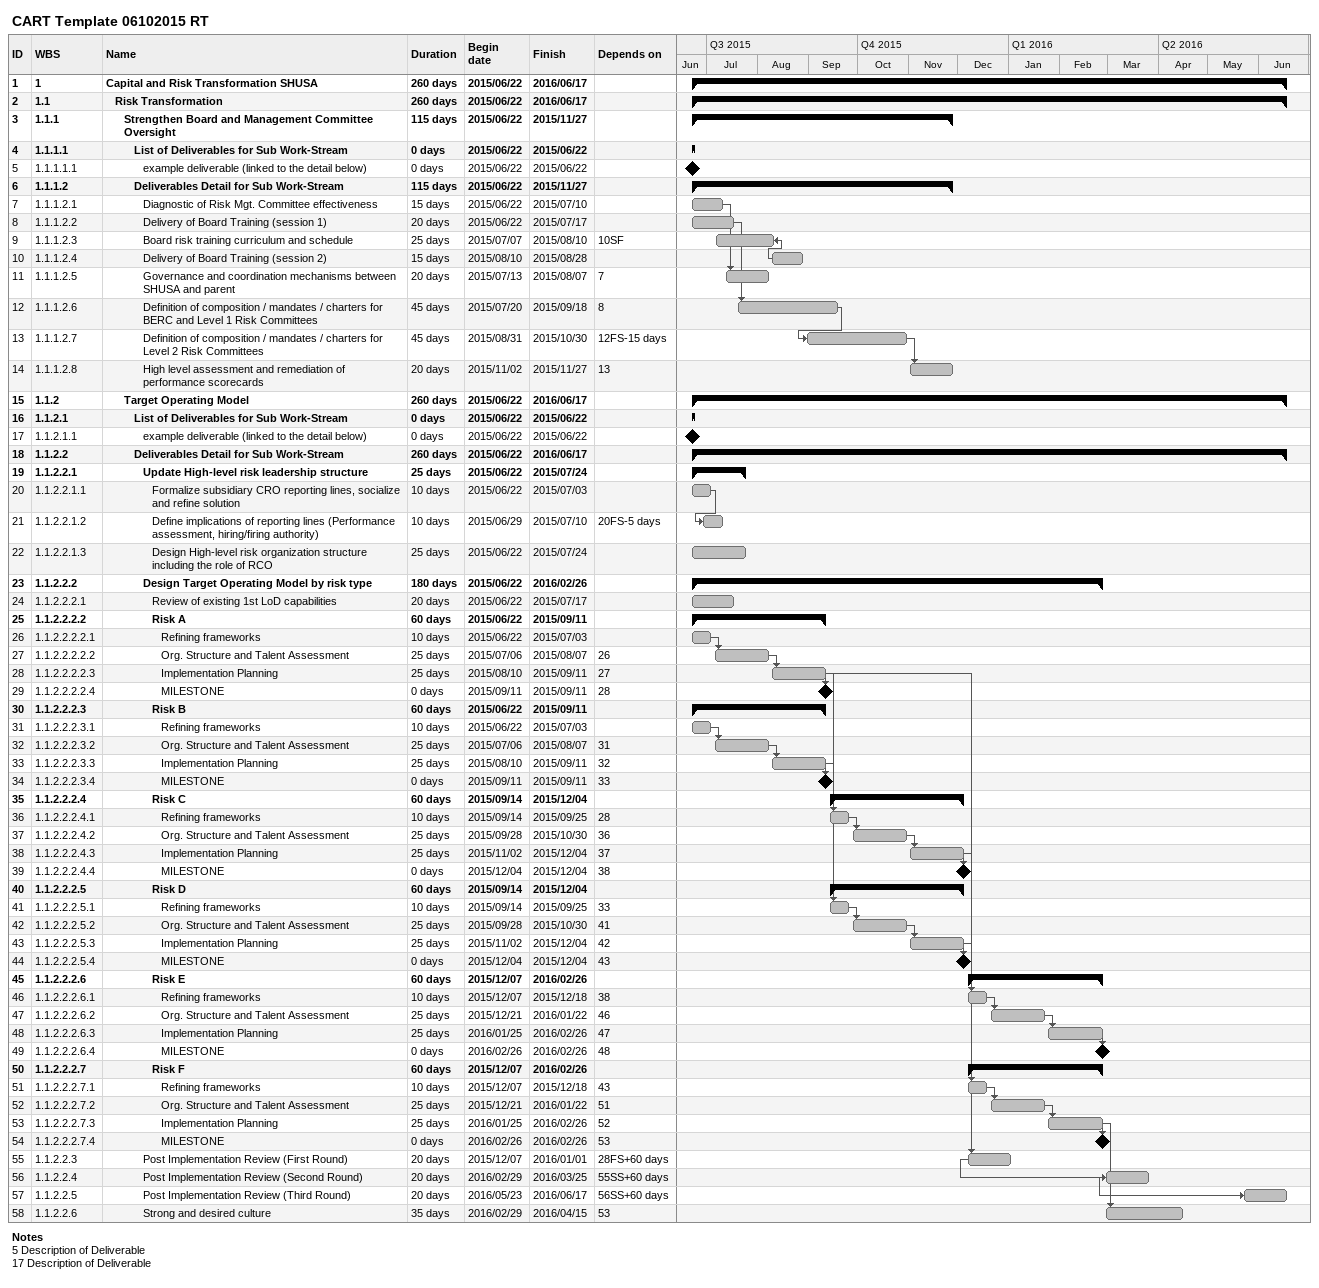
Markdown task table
CART Template 06102015 RT

| ID | WBS | Task | Duration | Start | Finish | Predecessors |
|---|---|---|---|---|---|---|
| 1 | 1 | **Capital and Risk Transformation SHUSA** | 260d | 2015-06-22 | 2016-06-17 |  |
| 2 | 1.1 | **Risk Transformation** | 260d | 2015-06-22 | 2016-06-17 |  |
| 3 | 1.1.1 | **Strengthen Board and Management Committee Oversight** | 115d | 2015-06-22 | 2015-11-27 |  |
| 4 | 1.1.1.1 | **List of Deliverables for Sub Work-Stream** | 0d | 2015-06-22 | 2015-06-22 |  |
| 5 | 1.1.1.1.1 | example deliverable (linked to the detail below) | 0d | 2015-06-22 | 2015-06-22 |  |
| 6 | 1.1.1.2 | **Deliverables Detail for Sub Work-Stream** | 115d | 2015-06-22 | 2015-11-27 |  |
| 7 | 1.1.1.2.1 | Diagnostic of Risk Mgt. Committee effectiveness | 15d | 2015-06-22 | 2015-07-10 |  |
| 8 | 1.1.1.2.2 | Delivery of Board Training (session 1) | 20d | 2015-06-22 | 2015-07-17 |  |
| 9 | 1.1.1.2.3 | Board risk training curriculum and schedule | 25d | 2015-07-07 | 2015-08-10 | 10SF |
| 10 | 1.1.1.2.4 | Delivery of Board Training (session 2) | 15d | 2015-08-10 | 2015-08-28 |  |
| 11 | 1.1.1.2.5 | Governance and coordination mechanisms between SHUSA and parent | 20d | 2015-07-13 | 2015-08-07 | 7 |
| 12 | 1.1.1.2.6 | Definition of composition / mandates / charters for BERC and Level 1 Risk Committees | 45d | 2015-07-20 | 2015-09-18 | 8 |
| 13 | 1.1.1.2.7 | Definition of composition / mandates / charters for Level 2 Risk Committees | 45d | 2015-08-31 | 2015-10-30 | 12FS-15d |
| 14 | 1.1.1.2.8 | High level assessment and remediation of performance scorecards | 20d | 2015-11-02 | 2015-11-27 | 13 |
| 15 | 1.1.2 | **Target Operating Model** | 260d | 2015-06-22 | 2016-06-17 |  |
| 16 | 1.1.2.1 | **List of Deliverables for Sub Work-Stream** | 0d | 2015-06-22 | 2015-06-22 |  |
| 17 | 1.1.2.1.1 | example deliverable (linked to the detail below) | 0d | 2015-06-22 | 2015-06-22 |  |
| 18 | 1.1.2.2 | **Deliverables Detail for Sub Work-Stream** | 260d | 2015-06-22 | 2016-06-17 |  |
| 19 | 1.1.2.2.1 | **Update High-level risk leadership structure** | 25d | 2015-06-22 | 2015-07-24 |  |
| 20 | 1.1.2.2.1.1 | Formalize subsidiary CRO reporting lines, socialize and refine solution | 10d | 2015-06-22 | 2015-07-03 |  |
| 21 | 1.1.2.2.1.2 | Define implications of reporting lines (Performance assessment, hiring/firing authority) | 10d | 2015-06-29 | 2015-07-10 | 20FS-5d |
| 22 | 1.1.2.2.1.3 | Design High-level risk organization structure including the role of RCO | 25d | 2015-06-22 | 2015-07-24 |  |
| 23 | 1.1.2.2.2 | **Design Target Operating Model by risk type** | 180d | 2015-06-22 | 2016-02-26 |  |
| 24 | 1.1.2.2.2.1 | Review of existing 1st LoD capabilities | 20d | 2015-06-22 | 2015-07-17 |  |
| 25 | 1.1.2.2.2.2 | **Risk A** | 60d | 2015-06-22 | 2015-09-11 |  |
| 26 | 1.1.2.2.2.2.1 | Refining frameworks | 10d | 2015-06-22 | 2015-07-03 |  |
| 27 | 1.1.2.2.2.2.2 | Org. Structure and Talent Assessment | 25d | 2015-07-06 | 2015-08-07 | 26 |
| 28 | 1.1.2.2.2.2.3 | Implementation Planning | 25d | 2015-08-10 | 2015-09-11 | 27 |
| 29 | 1.1.2.2.2.2.4 | MILESTONE | 0d | 2015-09-11 | 2015-09-11 | 28 |
| 30 | 1.1.2.2.2.3 | **Risk B** | 60d | 2015-06-22 | 2015-09-11 |  |
| 31 | 1.1.2.2.2.3.1 | Refining frameworks | 10d | 2015-06-22 | 2015-07-03 |  |
| 32 | 1.1.2.2.2.3.2 | Org. Structure and Talent Assessment | 25d | 2015-07-06 | 2015-08-07 | 31 |
| 33 | 1.1.2.2.2.3.3 | Implementation Planning | 25d | 2015-08-10 | 2015-09-11 | 32 |
| 34 | 1.1.2.2.2.3.4 | MILESTONE | 0d | 2015-09-11 | 2015-09-11 | 33 |
| 35 | 1.1.2.2.2.4 | **Risk C** | 60d | 2015-09-14 | 2015-12-04 |  |
| 36 | 1.1.2.2.2.4.1 | Refining frameworks | 10d | 2015-09-14 | 2015-09-25 | 28 |
| 37 | 1.1.2.2.2.4.2 | Org. Structure and Talent Assessment | 25d | 2015-09-28 | 2015-10-30 | 36 |
| 38 | 1.1.2.2.2.4.3 | Implementation Planning | 25d | 2015-11-02 | 2015-12-04 | 37 |
| 39 | 1.1.2.2.2.4.4 | MILESTONE | 0d | 2015-12-04 | 2015-12-04 | 38 |
| 40 | 1.1.2.2.2.5 | **Risk D** | 60d | 2015-09-14 | 2015-12-04 |  |
| 41 | 1.1.2.2.2.5.1 | Refining frameworks | 10d | 2015-09-14 | 2015-09-25 | 33 |
| 42 | 1.1.2.2.2.5.2 | Org. Structure and Talent Assessment | 25d | 2015-09-28 | 2015-10-30 | 41 |
| 43 | 1.1.2.2.2.5.3 | Implementation Planning | 25d | 2015-11-02 | 2015-12-04 | 42 |
| 44 | 1.1.2.2.2.5.4 | MILESTONE | 0d | 2015-12-04 | 2015-12-04 | 43 |
| 45 | 1.1.2.2.2.6 | **Risk E** | 60d | 2015-12-07 | 2016-02-26 |  |
| 46 | 1.1.2.2.2.6.1 | Refining frameworks | 10d | 2015-12-07 | 2015-12-18 | 38 |
| 47 | 1.1.2.2.2.6.2 | Org. Structure and Talent Assessment | 25d | 2015-12-21 | 2016-01-22 | 46 |
| 48 | 1.1.2.2.2.6.3 | Implementation Planning | 25d | 2016-01-25 | 2016-02-26 | 47 |
| 49 | 1.1.2.2.2.6.4 | MILESTONE | 0d | 2016-02-26 | 2016-02-26 | 48 |
| 50 | 1.1.2.2.2.7 | **Risk F** | 60d | 2015-12-07 | 2016-02-26 |  |
| 51 | 1.1.2.2.2.7.1 | Refining frameworks | 10d | 2015-12-07 | 2015-12-18 | 43 |
| 52 | 1.1.2.2.2.7.2 | Org. Structure and Talent Assessment | 25d | 2015-12-21 | 2016-01-22 | 51 |
| 53 | 1.1.2.2.2.7.3 | Implementation Planning | 25d | 2016-01-25 | 2016-02-26 | 52 |
| 54 | 1.1.2.2.2.7.4 | MILESTONE | 0d | 2016-02-26 | 2016-02-26 | 53 |
| 55 | 1.1.2.2.3 | Post Implementation Review (First Round) | 20d | 2015-12-07 | 2016-01-01 | 28FS+60d |
| 56 | 1.1.2.2.4 | Post Implementation Review (Second Round) | 20d | 2016-02-29 | 2016-03-25 | 55SS+60d |
| 57 | 1.1.2.2.5 | Post Implementation Review (Third Round) | 20d | 2016-05-23 | 2016-06-17 | 56SS+60d |
| 58 | 1.1.2.2.6 | Strong and desired culture | 35d | 2016-02-29 | 2016-04-15 | 53 |

Notes
- 5: Description of Deliverable
- 17: Description of Deliverable
